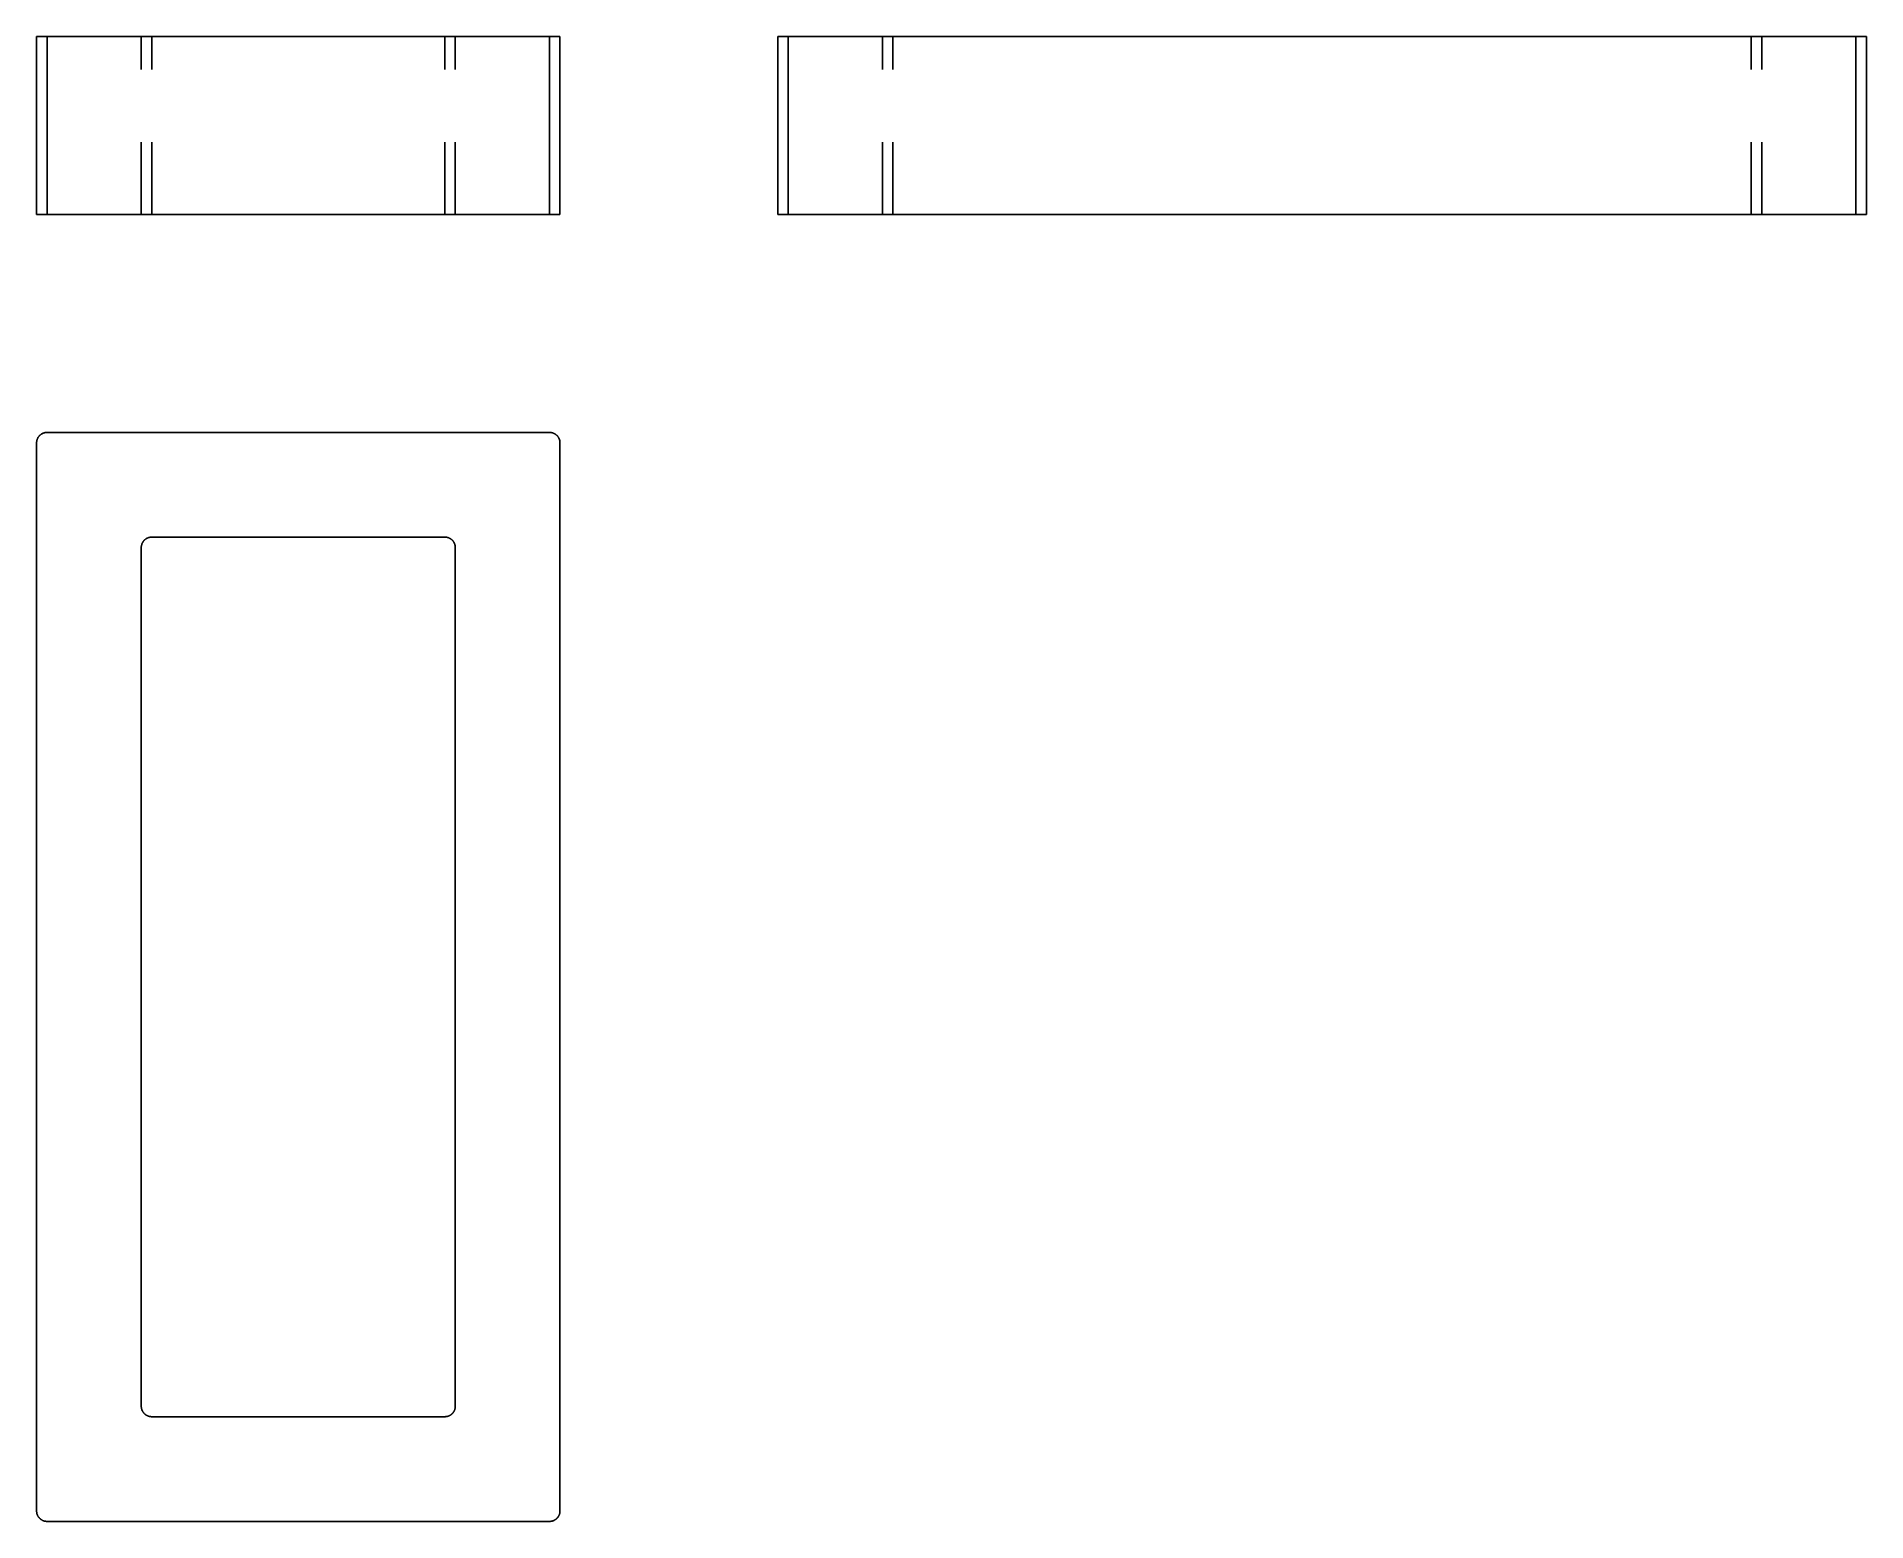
# Model space of a CAD drawing. Extents: x 0 to 2.52, y 0 to 2.05.
import ezdxf

# ---------------------------------------------------------------- set-up
doc = ezdxf.new("R2010")
doc.units = 0
doc.linetypes.add('HIDDEN', pattern=[0.075, 0.050025, -0.024975])
for name, color, linetype in [('FRONT', 7, 'CONTINUOUS'), ('FRONT_HID', 7, 'HIDDEN'), ('LEFT', 7, 'CONTINUOUS'), ('LEFT_HID', 7, 'HIDDEN'), ('TOP', 7, 'CONTINUOUS')]:
    doc.layers.add(name, color=color, linetype=linetype)

msp = doc.modelspace()

# ---------------------------------------------------------------- linework, layer by layer
at = {"layer": 'FRONT'}
for p, q in [((0, 1.8), (0, 2.045192)), ((0.014423, 2.045192), (0, 2.045192)), ((0.706731, 2.045192), (0.014423, 2.045192)), ((0.014423, 1.8), (0.014423, 2.045192)), ((0.721154, 2.045192), (0.706731, 2.045192)), ((0.706731, 1.8), (0.706731, 2.045192)), ((0.721154, 1.8), (0.721154, 2.045192)), ((0.014423, 1.8), (0, 1.8)), ((0.706731, 1.8), (0.014423, 1.8)), ((0.721154, 1.8), (0.706731, 1.8))]:
    msp.add_line(p, q, dxfattribs=at)
at = {"layer": 'FRONT_HID', "linetype": 'HIDDEN'}
for p, q in [((0.144231, 2.045192), (0.158654, 2.045192)), ((0.144231, 1.8), (0.144231, 2.045192)), ((0.144231, 1.8), (0.144231, 2.045192)), ((0.158654, 2.045192), (0.144231, 2.045192)), ((0.158654, 2.045192), (0.5625, 2.045192)), ((0.5625, 2.045192), (0.158654, 2.045192)), ((0.158654, 1.8), (0.158654, 2.045192)), ((0.158654, 1.8), (0.158654, 2.045192)), ((0.5625, 2.045192), (0.576923, 2.045192)), ((0.576923, 2.045192), (0.5625, 2.045192)), ((0.5625, 1.8), (0.5625, 2.045192)), ((0.5625, 1.8), (0.5625, 2.045192)), ((0.576923, 1.8), (0.576923, 2.045192)), ((0.576923, 1.8), (0.576923, 2.045192)), ((0.144231, 1.8), (0.158654, 1.8)), ((0.158654, 1.8), (0.144231, 1.8)), ((0.158654, 1.8), (0.5625, 1.8)), ((0.5625, 1.8), (0.158654, 1.8)), ((0.5625, 1.8), (0.576923, 1.8)), ((0.576923, 1.8), (0.5625, 1.8))]:
    msp.add_line(p, q, dxfattribs=at)
at = {"layer": 'LEFT'}
for p, q in [((1.021154, 1.8), (1.021154, 2.045192)), ((1.021154, 2.045192), (1.035577, 2.045192)), ((1.035577, 2.045192), (2.506731, 2.045192)), ((1.035577, 1.8), (1.035577, 2.045192)), ((2.506731, 2.045192), (2.521154, 2.045192)), ((2.506731, 1.8), (2.506731, 2.045192)), ((2.521154, 1.8), (2.521154, 2.045192)), ((1.021154, 1.8), (1.035577, 1.8)), ((1.035577, 1.8), (2.506731, 1.8)), ((2.506731, 1.8), (2.521154, 1.8))]:
    msp.add_line(p, q, dxfattribs=at)
at = {"layer": 'LEFT_HID', "linetype": 'HIDDEN'}
for p, q in [((1.165385, 1.8), (1.165385, 2.045192)), ((1.179808, 2.045192), (1.165385, 2.045192)), ((1.165385, 1.8), (1.165385, 2.045192)), ((1.165385, 2.045192), (1.179808, 2.045192)), ((2.3625, 2.045192), (1.179808, 2.045192)), ((1.179808, 2.045192), (2.3625, 2.045192)), ((1.179808, 1.8), (1.179808, 2.045192)), ((1.179808, 1.8), (1.179808, 2.045192)), ((2.3625, 2.045192), (2.376923, 2.045192)), ((2.376923, 2.045192), (2.3625, 2.045192)), ((2.3625, 1.8), (2.3625, 2.045192)), ((2.3625, 1.8), (2.3625, 2.045192)), ((2.376923, 1.8), (2.376923, 2.045192)), ((2.376923, 1.8), (2.376923, 2.045192)), ((1.179808, 1.8), (1.165385, 1.8)), ((1.165385, 1.8), (1.179808, 1.8)), ((2.3625, 1.8), (1.179808, 1.8)), ((1.179808, 1.8), (2.3625, 1.8)), ((2.3625, 1.8), (2.376923, 1.8)), ((2.376923, 1.8), (2.3625, 1.8))]:
    msp.add_line(p, q, dxfattribs=at)
at = {"layer": 'TOP'}
for p, q in [((0.000161, 1.487727), (0.000112, 1.48737)), ((0.000219, 1.488081), (0.000161, 1.487727)), ((0.000286, 1.488435), (0.000219, 1.488081)), ((0.000362, 1.488786), (0.000286, 1.488435)), ((0.000446, 1.489136), (0.000362, 1.488786)), ((0.000539, 1.489483), (0.000446, 1.489136)), ((0.000641, 1.489828), (0.000539, 1.489483)), ((0.000751, 1.49017), (0.000641, 1.489828)), ((0.00087, 1.49051), (0.000751, 1.49017)), ((0.000997, 1.490846), (0.00087, 1.49051)), ((0.001133, 1.491179), (0.000997, 1.490846)), ((0.001276, 1.491509), (0.001133, 1.491179)), ((0.001428, 1.491835), (0.001276, 1.491509)), ((0.001588, 1.492157), (0.001428, 1.491835)), ((0.001756, 1.492475), (0.001588, 1.492157)), ((0.001932, 1.492788), (0.001756, 1.492475)), ((0.002116, 1.493098), (0.001932, 1.492788)), ((0.002307, 1.493402), (0.002116, 1.493098)), ((0.002506, 1.493702), (0.002307, 1.493402)), ((0.002712, 1.493996), (0.002506, 1.493702)), ((0.002926, 1.494286), (0.002712, 1.493996)), ((0.003147, 1.49457), (0.002926, 1.494286)), ((0.003374, 1.494848), (0.003147, 1.49457)), ((0.003609, 1.49512), (0.003374, 1.494848)), ((0.00385, 1.495387), (0.003609, 1.49512)), ((0.004098, 1.495648), (0.00385, 1.495387)), ((0.004352, 1.495902), (0.004098, 1.495648)), ((0.004613, 1.49615), (0.004352, 1.495902)), ((0.00488, 1.496391), (0.004613, 1.49615)), ((0.005152, 1.496626), (0.00488, 1.496391)), ((0.00543, 1.496853), (0.005152, 1.496626)), ((0.005714, 1.497074), (0.00543, 1.496853)), ((0.006004, 1.497288), (0.005714, 1.497074)), ((0.006298, 1.497494), (0.006004, 1.497288)), ((0.006598, 1.497693), (0.006298, 1.497494)), ((0.006902, 1.497884), (0.006598, 1.497693)), ((0.007212, 1.498068), (0.006902, 1.497884)), ((0.007525, 1.498244), (0.007212, 1.498068)), ((0.007843, 1.498412), (0.007525, 1.498244)), ((0.008165, 1.498572), (0.007843, 1.498412)), ((0.008491, 1.498724), (0.008165, 1.498572)), ((0.008821, 1.498867), (0.008491, 1.498724)), ((0.009154, 1.499003), (0.008821, 1.498867)), ((0.00949, 1.49913), (0.009154, 1.499003)), ((0.00983, 1.499249), (0.00949, 1.49913)), ((0.010172, 1.499359), (0.00983, 1.499249)), ((0.010517, 1.499461), (0.010172, 1.499359)), ((0.010864, 1.499554), (0.010517, 1.499461)), ((0.011214, 1.499638), (0.010864, 1.499554)), ((0.011565, 1.499714), (0.011214, 1.499638)), ((0.011919, 1.499781), (0.011565, 1.499714)), ((0.012273, 1.499839), (0.011919, 1.499781)), ((0.01263, 1.499888), (0.012273, 1.499839)), ((0.012987, 1.499928), (0.01263, 1.499888)), ((0.013345, 1.49996), (0.012987, 1.499928)), ((0.013704, 1.499982), (0.013345, 1.49996)), ((0.014063, 1.499996), (0.013704, 1.499982)), ((0.014423, 1.5), (0.014063, 1.499996)), ((0.706731, 1.5), (0.014423, 1.5)), ((0.70709, 1.499996), (0.706731, 1.5)), ((0.70745, 1.499982), (0.70709, 1.499996)), ((0.707809, 1.49996), (0.70745, 1.499982)), ((0.708167, 1.499928), (0.707809, 1.49996)), ((0.708524, 1.499888), (0.708167, 1.499928)), ((0.70888, 1.499839), (0.708524, 1.499888)), ((0.709235, 1.499781), (0.70888, 1.499839)), ((0.709589, 1.499714), (0.709235, 1.499781)), ((0.70994, 1.499638), (0.709589, 1.499714)), ((0.71029, 1.499554), (0.70994, 1.499638)), ((0.710637, 1.499461), (0.71029, 1.499554)), ((0.710982, 1.499359), (0.710637, 1.499461)), ((0.711324, 1.499249), (0.710982, 1.499359)), ((0.711664, 1.49913), (0.711324, 1.499249)), ((0.712, 1.499003), (0.711664, 1.49913)), ((0.712333, 1.498867), (0.712, 1.499003)), ((0.712663, 1.498724), (0.712333, 1.498867)), ((0.712989, 1.498572), (0.712663, 1.498724)), ((0.713311, 1.498412), (0.712989, 1.498572)), ((0.713629, 1.498244), (0.713311, 1.498412)), ((0.713942, 1.498068), (0.713629, 1.498244)), ((0.714251, 1.497884), (0.713942, 1.498068)), ((0.714556, 1.497693), (0.714251, 1.497884)), ((0.714856, 1.497494), (0.714556, 1.497693)), ((0.71515, 1.497288), (0.714856, 1.497494)), ((0.715439, 1.497074), (0.71515, 1.497288)), ((0.715723, 1.496853), (0.715439, 1.497074)), ((0.716002, 1.496626), (0.715723, 1.496853)), ((0.716274, 1.496391), (0.716002, 1.496626)), ((0.716541, 1.49615), (0.716274, 1.496391)), ((0.716801, 1.495902), (0.716541, 1.49615)), ((0.717056, 1.495648), (0.716801, 1.495902)), ((0.717304, 1.495387), (0.717056, 1.495648)), ((0.717545, 1.49512), (0.717304, 1.495387)), ((0.717779, 1.494848), (0.717545, 1.49512)), ((0.718007, 1.49457), (0.717779, 1.494848)), ((0.718228, 1.494286), (0.718007, 1.49457)), ((0.718441, 1.493996), (0.718228, 1.494286)), ((0.718648, 1.493702), (0.718441, 1.493996)), ((0.718847, 1.493402), (0.718648, 1.493702)), ((0.719038, 1.493098), (0.718847, 1.493402)), ((0.719222, 1.492788), (0.719038, 1.493098)), ((0.719397, 1.492475), (0.719222, 1.492788)), ((0.719565, 1.492157), (0.719397, 1.492475)), ((0.719726, 1.491835), (0.719565, 1.492157)), ((0.719877, 1.491509), (0.719726, 1.491835)), ((0.720021, 1.491179), (0.719877, 1.491509)), ((0.720157, 1.490846), (0.720021, 1.491179)), ((0.720284, 1.49051), (0.720157, 1.490846)), ((0.720403, 1.49017), (0.720284, 1.49051)), ((0.720513, 1.489828), (0.720403, 1.49017)), ((0.720615, 1.489483), (0.720513, 1.489828)), ((0.720708, 1.489136), (0.720615, 1.489483)), ((0.720792, 1.488786), (0.720708, 1.489136)), ((0.720868, 1.488435), (0.720792, 1.488786)), ((0.720935, 1.488081), (0.720868, 1.488435)), ((0.720993, 1.487727), (0.720935, 1.488081)), ((0.721042, 1.48737), (0.720993, 1.487727)), ((0.000004, 1.485937), (0, 1.485577)), ((0, 1.485577), (0, 0.014423)), ((0.000018, 1.486296), (0.000004, 1.485937)), ((0.00004, 1.486655), (0.000018, 1.486296)), ((0.000072, 1.487013), (0.00004, 1.486655)), ((0.000112, 1.48737), (0.000072, 1.487013)), ((0.721082, 1.487013), (0.721042, 1.48737)), ((0.721114, 1.486655), (0.721082, 1.487013)), ((0.721136, 1.486296), (0.721114, 1.486655)), ((0.721149, 1.485937), (0.721136, 1.486296)), ((0.721154, 1.485577), (0.721149, 1.485937)), ((0.721154, 0.014423), (0.721154, 1.485577)), ((0.144235, 1.341706), (0.144231, 1.341346)), ((0.144231, 1.341346), (0.144231, 0.158654)), ((0.144249, 1.342065), (0.144235, 1.341706)), ((0.144271, 1.342424), (0.144249, 1.342065)), ((0.144302, 1.342782), (0.144271, 1.342424)), ((0.144343, 1.34314), (0.144302, 1.342782)), ((0.144392, 1.343496), (0.144343, 1.34314)), ((0.14445, 1.343851), (0.144392, 1.343496)), ((0.144517, 1.344204), (0.14445, 1.343851)), ((0.144592, 1.344556), (0.144517, 1.344204)), ((0.144677, 1.344905), (0.144592, 1.344556)), ((0.14477, 1.345253), (0.144677, 1.344905)), ((0.144872, 1.345597), (0.14477, 1.345253)), ((0.144982, 1.34594), (0.144872, 1.345597)), ((0.145101, 1.346279), (0.144982, 1.34594)), ((0.145228, 1.346615), (0.145101, 1.346279)), ((0.145363, 1.346949), (0.145228, 1.346615)), ((0.145507, 1.347278), (0.145363, 1.346949)), ((0.145659, 1.347604), (0.145507, 1.347278)), ((0.145819, 1.347926), (0.145659, 1.347604)), ((0.145987, 1.348244), (0.145819, 1.347926)), ((0.146163, 1.348558), (0.145987, 1.348244)), ((0.146347, 1.348867), (0.146163, 1.348558)), ((0.146538, 1.349171), (0.146347, 1.348867)), ((0.146737, 1.349471), (0.146538, 1.349171)), ((0.146943, 1.349766), (0.146737, 1.349471)), ((0.147157, 1.350055), (0.146943, 1.349766)), ((0.147377, 1.350339), (0.147157, 1.350055)), ((0.147605, 1.350617), (0.147377, 1.350339)), ((0.14784, 1.35089), (0.147605, 1.350617)), ((0.148081, 1.351156), (0.14784, 1.35089)), ((0.148329, 1.351417), (0.148081, 1.351156)), ((0.148583, 1.351671), (0.148329, 1.351417)), ((0.148844, 1.351919), (0.148583, 1.351671)), ((0.14911, 1.35216), (0.148844, 1.351919)), ((0.149383, 1.352395), (0.14911, 1.35216)), ((0.149661, 1.352623), (0.149383, 1.352395)), ((0.149945, 1.352843), (0.149661, 1.352623)), ((0.150234, 1.353057), (0.149945, 1.352843)), ((0.150529, 1.353263), (0.150234, 1.353057)), ((0.150829, 1.353462), (0.150529, 1.353263)), ((0.151133, 1.353653), (0.150829, 1.353462)), ((0.151442, 1.353837), (0.151133, 1.353653)), ((0.151756, 1.354013), (0.151442, 1.353837)), ((0.152074, 1.354181), (0.151756, 1.354013)), ((0.152396, 1.354341), (0.152074, 1.354181)), ((0.152722, 1.354493), (0.152396, 1.354341)), ((0.153051, 1.354637), (0.152722, 1.354493)), ((0.153385, 1.354772), (0.153051, 1.354637)), ((0.153721, 1.354899), (0.153385, 1.354772)), ((0.15406, 1.355018), (0.153721, 1.354899)), ((0.154403, 1.355128), (0.15406, 1.355018)), ((0.154747, 1.35523), (0.154403, 1.355128)), ((0.155095, 1.355323), (0.154747, 1.35523)), ((0.155444, 1.355408), (0.155095, 1.355323)), ((0.155796, 1.355483), (0.155444, 1.355408)), ((0.156149, 1.35555), (0.155796, 1.355483)), ((0.156504, 1.355608), (0.156149, 1.35555)), ((0.15686, 1.355657), (0.156504, 1.355608)), ((0.157218, 1.355698), (0.15686, 1.355657)), ((0.157576, 1.355729), (0.157218, 1.355698)), ((0.157935, 1.355751), (0.157576, 1.355729)), ((0.158294, 1.355765), (0.157935, 1.355751)), ((0.158654, 1.355769), (0.158294, 1.355765)), ((0.5625, 1.355769), (0.158654, 1.355769)), ((0.56286, 1.355765), (0.5625, 1.355769)), ((0.563219, 1.355751), (0.56286, 1.355765)), ((0.563578, 1.355729), (0.563219, 1.355751)), ((0.563936, 1.355698), (0.563578, 1.355729)), ((0.564293, 1.355657), (0.563936, 1.355698)), ((0.56465, 1.355608), (0.564293, 1.355657)), ((0.565005, 1.35555), (0.56465, 1.355608)), ((0.565358, 1.355483), (0.565005, 1.35555)), ((0.565709, 1.355408), (0.565358, 1.355483)), ((0.566059, 1.355323), (0.565709, 1.355408)), ((0.566406, 1.35523), (0.566059, 1.355323)), ((0.566751, 1.355128), (0.566406, 1.35523)), ((0.567094, 1.355018), (0.566751, 1.355128)), ((0.567433, 1.354899), (0.567094, 1.355018)), ((0.567769, 1.354772), (0.567433, 1.354899)), ((0.568102, 1.354637), (0.567769, 1.354772)), ((0.568432, 1.354493), (0.568102, 1.354637)), ((0.568758, 1.354341), (0.568432, 1.354493)), ((0.56908, 1.354181), (0.568758, 1.354341)), ((0.569398, 1.354013), (0.56908, 1.354181)), ((0.569712, 1.353837), (0.569398, 1.354013)), ((0.570021, 1.353653), (0.569712, 1.353837)), ((0.570325, 1.353462), (0.570021, 1.353653)), ((0.570625, 1.353263), (0.570325, 1.353462)), ((0.570919, 1.353057), (0.570625, 1.353263)), ((0.571209, 1.352843), (0.570919, 1.353057)), ((0.571493, 1.352623), (0.571209, 1.352843)), ((0.571771, 1.352395), (0.571493, 1.352623)), ((0.572044, 1.35216), (0.571771, 1.352395)), ((0.57231, 1.351919), (0.572044, 1.35216)), ((0.572571, 1.351671), (0.57231, 1.351919)), ((0.572825, 1.351417), (0.572571, 1.351671)), ((0.573073, 1.351156), (0.572825, 1.351417)), ((0.573314, 1.35089), (0.573073, 1.351156)), ((0.573549, 1.350617), (0.573314, 1.35089)), ((0.573776, 1.350339), (0.573549, 1.350617)), ((0.573997, 1.350055), (0.573776, 1.350339)), ((0.574211, 1.349766), (0.573997, 1.350055)), ((0.574417, 1.349471), (0.574211, 1.349766)), ((0.574616, 1.349171), (0.574417, 1.349471)), ((0.574807, 1.348867), (0.574616, 1.349171)), ((0.574991, 1.348558), (0.574807, 1.348867)), ((0.575167, 1.348244), (0.574991, 1.348558)), ((0.575335, 1.347926), (0.575167, 1.348244)), ((0.575495, 1.347604), (0.575335, 1.347926)), ((0.575647, 1.347278), (0.575495, 1.347604)), ((0.575791, 1.346949), (0.575647, 1.347278)), ((0.575926, 1.346615), (0.575791, 1.346949)), ((0.576053, 1.346279), (0.575926, 1.346615)), ((0.576172, 1.34594), (0.576053, 1.346279)), ((0.576282, 1.345597), (0.576172, 1.34594)), ((0.576384, 1.345253), (0.576282, 1.345597)), ((0.576477, 1.344905), (0.576384, 1.345253)), ((0.576561, 1.344556), (0.576477, 1.344905)), ((0.576637, 1.344204), (0.576561, 1.344556)), ((0.576704, 1.343851), (0.576637, 1.344204)), ((0.576762, 1.343496), (0.576704, 1.343851)), ((0.576811, 1.34314), (0.576762, 1.343496)), ((0.576851, 1.342782), (0.576811, 1.34314)), ((0.576883, 1.342424), (0.576851, 1.342782)), ((0.576905, 1.342065), (0.576883, 1.342424)), ((0.576919, 1.341706), (0.576905, 1.342065)), ((0.576923, 1.341346), (0.576919, 1.341706)), ((0.576923, 0.158654), (0.576923, 1.341346)), ((0.144231, 0.158654), (0.144235, 0.158294)), ((0.144235, 0.158294), (0.144249, 0.157935)), ((0.144249, 0.157935), (0.144271, 0.157576)), ((0.144271, 0.157576), (0.144302, 0.157218)), ((0.144302, 0.157218), (0.144343, 0.15686)), ((0.144343, 0.15686), (0.144392, 0.156504)), ((0.144392, 0.156504), (0.14445, 0.156149)), ((0.14445, 0.156149), (0.144517, 0.155796)), ((0.144517, 0.155796), (0.144592, 0.155444)), ((0.144592, 0.155444), (0.144677, 0.155095)), ((0.144677, 0.155095), (0.14477, 0.154747)), ((0.14477, 0.154747), (0.144872, 0.154403)), ((0.144872, 0.154403), (0.144982, 0.15406)), ((0.144982, 0.15406), (0.145101, 0.153721)), ((0.145101, 0.153721), (0.145228, 0.153385)), ((0.145228, 0.153385), (0.145363, 0.153051)), ((0.145363, 0.153051), (0.145507, 0.152722)), ((0.145507, 0.152722), (0.145659, 0.152396)), ((0.145659, 0.152396), (0.145819, 0.152074)), ((0.145819, 0.152074), (0.145987, 0.151756)), ((0.145987, 0.151756), (0.146163, 0.151442)), ((0.146163, 0.151442), (0.146347, 0.151133)), ((0.574807, 0.151133), (0.574991, 0.151442)), ((0.574991, 0.151442), (0.575167, 0.151756)), ((0.575167, 0.151756), (0.575335, 0.152074)), ((0.575335, 0.152074), (0.575495, 0.152396)), ((0.575495, 0.152396), (0.575647, 0.152722)), ((0.575647, 0.152722), (0.575791, 0.153051)), ((0.575791, 0.153051), (0.575926, 0.153385)), ((0.575926, 0.153385), (0.576053, 0.153721)), ((0.576053, 0.153721), (0.576172, 0.15406)), ((0.576172, 0.15406), (0.576282, 0.154403)), ((0.576282, 0.154403), (0.576384, 0.154747)), ((0.576384, 0.154747), (0.576477, 0.155095)), ((0.576477, 0.155095), (0.576561, 0.155444)), ((0.576561, 0.155444), (0.576637, 0.155796)), ((0.576637, 0.155796), (0.576704, 0.156149)), ((0.576704, 0.156149), (0.576762, 0.156504)), ((0.576762, 0.156504), (0.576811, 0.15686)), ((0.576811, 0.15686), (0.576851, 0.157218)), ((0.576851, 0.157218), (0.576883, 0.157576)), ((0.576883, 0.157576), (0.576905, 0.157935)), ((0.576905, 0.157935), (0.576919, 0.158294)), ((0.576919, 0.158294), (0.576923, 0.158654)), ((0.146347, 0.151133), (0.146538, 0.150829)), ((0.146538, 0.150829), (0.146737, 0.150529)), ((0.146737, 0.150529), (0.146943, 0.150234)), ((0.146943, 0.150234), (0.147157, 0.149945)), ((0.147157, 0.149945), (0.147377, 0.149661)), ((0.147377, 0.149661), (0.147605, 0.149383)), ((0.147605, 0.149383), (0.14784, 0.14911)), ((0.14784, 0.14911), (0.148081, 0.148844)), ((0.148081, 0.148844), (0.148329, 0.148583)), ((0.148329, 0.148583), (0.148583, 0.148329)), ((0.148583, 0.148329), (0.148844, 0.148081)), ((0.148844, 0.148081), (0.14911, 0.14784)), ((0.14911, 0.14784), (0.149383, 0.147605)), ((0.149383, 0.147605), (0.149661, 0.147377)), ((0.149661, 0.147377), (0.149945, 0.147157)), ((0.149945, 0.147157), (0.150234, 0.146943)), ((0.150234, 0.146943), (0.150529, 0.146737)), ((0.150529, 0.146737), (0.150829, 0.146538)), ((0.150829, 0.146538), (0.151133, 0.146347)), ((0.151133, 0.146347), (0.151442, 0.146163)), ((0.151442, 0.146163), (0.151756, 0.145987)), ((0.151756, 0.145987), (0.152074, 0.145819)), ((0.152074, 0.145819), (0.152396, 0.145659)), ((0.152396, 0.145659), (0.152722, 0.145507)), ((0.152722, 0.145507), (0.153051, 0.145363)), ((0.153051, 0.145363), (0.153385, 0.145228)), ((0.153385, 0.145228), (0.153721, 0.145101)), ((0.153721, 0.145101), (0.15406, 0.144982)), ((0.15406, 0.144982), (0.154403, 0.144872)), ((0.154403, 0.144872), (0.154747, 0.14477)), ((0.154747, 0.14477), (0.155095, 0.144677)), ((0.155095, 0.144677), (0.155444, 0.144592)), ((0.155444, 0.144592), (0.155796, 0.144517)), ((0.155796, 0.144517), (0.156149, 0.14445)), ((0.156149, 0.14445), (0.156504, 0.144392)), ((0.156504, 0.144392), (0.15686, 0.144343)), ((0.15686, 0.144343), (0.157218, 0.144302)), ((0.157218, 0.144302), (0.157576, 0.144271)), ((0.157576, 0.144271), (0.157935, 0.144249)), ((0.157935, 0.144249), (0.158294, 0.144235)), ((0.158294, 0.144235), (0.158654, 0.144231)), ((0.158654, 0.144231), (0.5625, 0.144231)), ((0.5625, 0.144231), (0.56286, 0.144235)), ((0.56286, 0.144235), (0.563219, 0.144249)), ((0.563219, 0.144249), (0.563578, 0.144271)), ((0.563578, 0.144271), (0.563936, 0.144302)), ((0.563936, 0.144302), (0.564293, 0.144343)), ((0.564293, 0.144343), (0.56465, 0.144392)), ((0.56465, 0.144392), (0.565005, 0.14445)), ((0.565005, 0.14445), (0.565358, 0.144517)), ((0.565358, 0.144517), (0.565709, 0.144592)), ((0.565709, 0.144592), (0.566059, 0.144677)), ((0.566059, 0.144677), (0.566406, 0.14477)), ((0.566406, 0.14477), (0.566751, 0.144872)), ((0.566751, 0.144872), (0.567094, 0.144982)), ((0.567094, 0.144982), (0.567433, 0.145101)), ((0.567433, 0.145101), (0.567769, 0.145228)), ((0.567769, 0.145228), (0.568102, 0.145363)), ((0.568102, 0.145363), (0.568432, 0.145507)), ((0.568432, 0.145507), (0.568758, 0.145659)), ((0.568758, 0.145659), (0.56908, 0.145819)), ((0.56908, 0.145819), (0.569398, 0.145987)), ((0.569398, 0.145987), (0.569712, 0.146163)), ((0.569712, 0.146163), (0.570021, 0.146347)), ((0.570021, 0.146347), (0.570325, 0.146538)), ((0.570325, 0.146538), (0.570625, 0.146737)), ((0.570625, 0.146737), (0.570919, 0.146943)), ((0.570919, 0.146943), (0.571209, 0.147157)), ((0.571209, 0.147157), (0.571493, 0.147377)), ((0.571493, 0.147377), (0.571771, 0.147605)), ((0.571771, 0.147605), (0.572044, 0.14784)), ((0.572044, 0.14784), (0.57231, 0.148081)), ((0.57231, 0.148081), (0.572571, 0.148329)), ((0.572571, 0.148329), (0.572825, 0.148583)), ((0.572825, 0.148583), (0.573073, 0.148844)), ((0.573073, 0.148844), (0.573314, 0.14911)), ((0.573314, 0.14911), (0.573549, 0.149383)), ((0.573549, 0.149383), (0.573776, 0.149661)), ((0.573776, 0.149661), (0.573997, 0.149945)), ((0.573997, 0.149945), (0.574211, 0.150234)), ((0.574211, 0.150234), (0.574417, 0.150529)), ((0.574417, 0.150529), (0.574616, 0.150829)), ((0.574616, 0.150829), (0.574807, 0.151133)), ((0, 0.014423), (0.000004, 0.014063)), ((0.000004, 0.014063), (0.000018, 0.013704)), ((0.000018, 0.013704), (0.00004, 0.013345)), ((0.00004, 0.013345), (0.000072, 0.012987)), ((0.000072, 0.012987), (0.000112, 0.01263)), ((0.000112, 0.01263), (0.000161, 0.012273)), ((0.000161, 0.012273), (0.000219, 0.011919)), ((0.000219, 0.011919), (0.000286, 0.011565)), ((0.000286, 0.011565), (0.000362, 0.011214)), ((0.000362, 0.011214), (0.000446, 0.010864)), ((0.000446, 0.010864), (0.000539, 0.010517)), ((0.000539, 0.010517), (0.000641, 0.010172)), ((0.000641, 0.010172), (0.000751, 0.00983)), ((0.000751, 0.00983), (0.00087, 0.00949)), ((0.00087, 0.00949), (0.000997, 0.009154)), ((0.000997, 0.009154), (0.001133, 0.008821)), ((0.001133, 0.008821), (0.001276, 0.008491)), ((0.001276, 0.008491), (0.001428, 0.008165)), ((0.001428, 0.008165), (0.001588, 0.007843)), ((0.001588, 0.007843), (0.001756, 0.007525)), ((0.001756, 0.007525), (0.001932, 0.007212)), ((0.001932, 0.007212), (0.002116, 0.006902)), ((0.002116, 0.006902), (0.002307, 0.006598)), ((0.002307, 0.006598), (0.002506, 0.006298)), ((0.002506, 0.006298), (0.002712, 0.006004)), ((0.002712, 0.006004), (0.002926, 0.005714)), ((0.002926, 0.005714), (0.003147, 0.00543)), ((0.003147, 0.00543), (0.003374, 0.005152)), ((0.003374, 0.005152), (0.003609, 0.00488)), ((0.003609, 0.00488), (0.00385, 0.004613)), ((0.00385, 0.004613), (0.004098, 0.004352)), ((0.004098, 0.004352), (0.004352, 0.004098)), ((0.004352, 0.004098), (0.004613, 0.00385)), ((0.004613, 0.00385), (0.00488, 0.003609)), ((0.00488, 0.003609), (0.005152, 0.003374)), ((0.005152, 0.003374), (0.00543, 0.003147)), ((0.00543, 0.003147), (0.005714, 0.002926)), ((0.005714, 0.002926), (0.006004, 0.002712)), ((0.006004, 0.002712), (0.006298, 0.002506)), ((0.006298, 0.002506), (0.006598, 0.002307)), ((0.006598, 0.002307), (0.006902, 0.002116)), ((0.006902, 0.002116), (0.007212, 0.001932)), ((0.007212, 0.001932), (0.007525, 0.001756)), ((0.007525, 0.001756), (0.007843, 0.001588)), ((0.007843, 0.001588), (0.008165, 0.001428)), ((0.008165, 0.001428), (0.008491, 0.001276)), ((0.008491, 0.001276), (0.008821, 0.001133)), ((0.008821, 0.001133), (0.009154, 0.000997)), ((0.009154, 0.000997), (0.00949, 0.00087)), ((0.00949, 0.00087), (0.00983, 0.000751)), ((0.00983, 0.000751), (0.010172, 0.000641)), ((0.010172, 0.000641), (0.010517, 0.000539)), ((0.010517, 0.000539), (0.010864, 0.000446)), ((0.010864, 0.000446), (0.011214, 0.000362)), ((0.011214, 0.000362), (0.011565, 0.000286)), ((0.011565, 0.000286), (0.011919, 0.000219)), ((0.011919, 0.000219), (0.012273, 0.000161)), ((0.012273, 0.000161), (0.01263, 0.000112)), ((0.01263, 0.000112), (0.012987, 0.000072)), ((0.012987, 0.000072), (0.013345, 0.00004)), ((0.013345, 0.00004), (0.013704, 0.000018)), ((0.013704, 0.000018), (0.014063, 0.000004)), ((0.014063, 0.000004), (0.014423, 0)), ((0.014423, 0), (0.706731, 0)), ((0.706731, 0), (0.70709, 0.000004)), ((0.70709, 0.000004), (0.70745, 0.000018)), ((0.70745, 0.000018), (0.707809, 0.00004)), ((0.707809, 0.00004), (0.708167, 0.000072)), ((0.708167, 0.000072), (0.708524, 0.000112)), ((0.708524, 0.000112), (0.70888, 0.000161)), ((0.70888, 0.000161), (0.709235, 0.000219)), ((0.709235, 0.000219), (0.709589, 0.000286)), ((0.709589, 0.000286), (0.70994, 0.000362)), ((0.70994, 0.000362), (0.71029, 0.000446)), ((0.71029, 0.000446), (0.710637, 0.000539)), ((0.710637, 0.000539), (0.710982, 0.000641)), ((0.710982, 0.000641), (0.711324, 0.000751)), ((0.711324, 0.000751), (0.711664, 0.00087)), ((0.711664, 0.00087), (0.712, 0.000997)), ((0.712, 0.000997), (0.712333, 0.001133)), ((0.712333, 0.001133), (0.712663, 0.001276)), ((0.712663, 0.001276), (0.712989, 0.001428)), ((0.712989, 0.001428), (0.713311, 0.001588)), ((0.713311, 0.001588), (0.713629, 0.001756)), ((0.713629, 0.001756), (0.713942, 0.001932)), ((0.713942, 0.001932), (0.714251, 0.002116)), ((0.714251, 0.002116), (0.714556, 0.002307)), ((0.714556, 0.002307), (0.714856, 0.002506)), ((0.714856, 0.002506), (0.71515, 0.002712)), ((0.71515, 0.002712), (0.715439, 0.002926)), ((0.715439, 0.002926), (0.715723, 0.003147)), ((0.715723, 0.003147), (0.716002, 0.003374)), ((0.716002, 0.003374), (0.716274, 0.003609)), ((0.716274, 0.003609), (0.716541, 0.00385)), ((0.716541, 0.00385), (0.716801, 0.004098)), ((0.716801, 0.004098), (0.717056, 0.004352)), ((0.717056, 0.004352), (0.717304, 0.004613)), ((0.717304, 0.004613), (0.717545, 0.00488)), ((0.717545, 0.00488), (0.717779, 0.005152)), ((0.717779, 0.005152), (0.718007, 0.00543)), ((0.718007, 0.00543), (0.718228, 0.005714)), ((0.718228, 0.005714), (0.718441, 0.006004)), ((0.718441, 0.006004), (0.718648, 0.006298)), ((0.718648, 0.006298), (0.718847, 0.006598)), ((0.718847, 0.006598), (0.719038, 0.006902)), ((0.719038, 0.006902), (0.719222, 0.007212)), ((0.719222, 0.007212), (0.719397, 0.007525)), ((0.719397, 0.007525), (0.719565, 0.007843)), ((0.719565, 0.007843), (0.719726, 0.008165)), ((0.719726, 0.008165), (0.719877, 0.008491)), ((0.719877, 0.008491), (0.720021, 0.008821)), ((0.720021, 0.008821), (0.720157, 0.009154)), ((0.720157, 0.009154), (0.720284, 0.00949)), ((0.720284, 0.00949), (0.720403, 0.00983)), ((0.720403, 0.00983), (0.720513, 0.010172)), ((0.720513, 0.010172), (0.720615, 0.010517)), ((0.720615, 0.010517), (0.720708, 0.010864)), ((0.720708, 0.010864), (0.720792, 0.011214)), ((0.720792, 0.011214), (0.720868, 0.011565)), ((0.720868, 0.011565), (0.720935, 0.011919)), ((0.720935, 0.011919), (0.720993, 0.012273)), ((0.720993, 0.012273), (0.721042, 0.01263)), ((0.721042, 0.01263), (0.721082, 0.012987)), ((0.721082, 0.012987), (0.721114, 0.013345)), ((0.721114, 0.013345), (0.721136, 0.013704)), ((0.721136, 0.013704), (0.721149, 0.014063)), ((0.721149, 0.014063), (0.721154, 0.014423))]:
    msp.add_line(p, q, dxfattribs=at)

doc.saveas('drawing.dxf')
